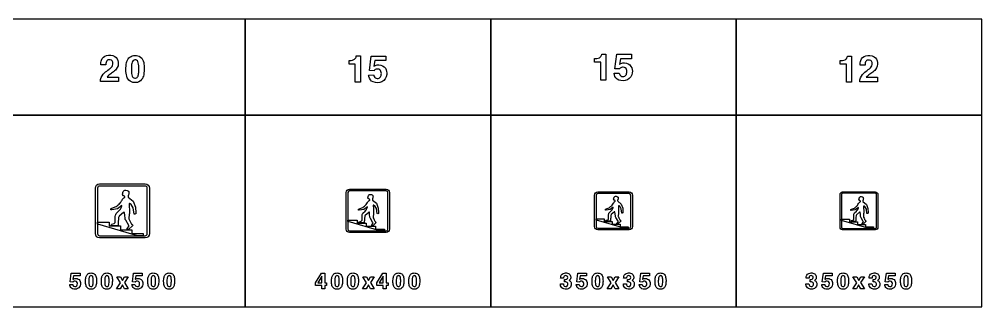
# Model space of a CAD drawing. Extents: x 0 to 18160, y 0 to 2655.
# Drawn here: x 9262 to 18160, y 0 to 2655 of the extents above; entities that cross this region are included whole.
import ezdxf

# ---------------------------------------------------------------- set-up
doc = ezdxf.new("R2010")
doc.units = 0
doc.header["$MEASUREMENT"] = 0

msp = doc.modelspace()

# ---------------------------------------------------------------- linework, layer by layer
for points in [[(9080, 1770), (11350, 1770), (11350, 2655), (9080, 2655)], [(11350, 1770), (13620, 1770), (13620, 2655), (11350, 2655)], [(13620, 1770), (15890, 1770), (15890, 2655), (13620, 2655)], [(15890, 1770), (18160, 1770), (18160, 2655), (15890, 2655)], [(9080, 0), (11350, 0), (11350, 1770), (9080, 1770)], [(11350, 0), (13620, 0), (13620, 1770), (11350, 1770)], [(13620, 0), (15890, 0), (15890, 1770), (13620, 1770)], [(15890, 0), (18160, 0), (18160, 1770), (15890, 1770)], [(14595, 812.628), (14597.5, 812.621), (14669.4, 812.609), (14670.2, 812.609), (14670.2, 788.306), (14742.2, 788.313), (14743.8, 788.32), (14743.8, 763.709), (14817.1, 763.709), (14817.1, 739.192), (14891.1, 739.192), (14891.2, 724.676), (14853.5, 724.676), (14596.8, 800.445), (14595, 801.018)], [(16862, 809.936), (16864.5, 809.929), (16936.4, 809.917), (16937.2, 809.917), (16937.2, 785.614), (17009.2, 785.621), (17010.9, 785.628), (17010.9, 761.017), (17084.2, 761.017), (17084.2, 736.5), (17158.2, 736.5), (17158.2, 721.984), (17120.5, 721.984), (16863.8, 797.753), (16862, 798.326)], [(9985.02, 780.68), (9988.56, 780.67), (10091.3, 780.653), (10092.5, 780.653), (10092.5, 745.934), (10195.3, 745.944), (10197.6, 745.955), (10197.6, 710.796), (10302.4, 710.796), (10302.4, 675.772), (10408.1, 675.772), (10408.1, 655.035), (10354.3, 655.035), (9987.61, 763.276), (9985.02, 764.094)], [(12300.1, 800.491), (12302.9, 800.484), (12385.1, 800.47), (12386, 800.47), (12386, 772.694), (12468.3, 772.703), (12470.2, 772.711), (12470.2, 744.584), (12553.9, 744.584), (12553.9, 716.565), (12638.5, 716.565), (12638.5, 699.975), (12595.4, 699.975), (12302.1, 786.569), (12300.1, 787.223)], [(10198.2, 221.797), (10163.1, 276.346), (10197.9, 276.346), (10216.2, 242.294), (10234.9, 276.346), (10269, 276.346), (10233.5, 222.318), (10270, 166.299), (10235.4, 166.299), (10215.6, 202.389), (10195.2, 166.299), (10161, 166.299)], [(12001, 222.096), (12055.2, 309.963), (12087.1, 309.963), (12087.1, 219.228), (12103.3, 219.228), (12103.3, 196.409), (12087.1, 196.409), (12087.1, 165.058), (12058.6, 165.058), (12058.6, 196.409), (12001, 196.409)], [(12058.6, 280.769), (12022.6, 219.228), (12058.6, 219.228)], [(12472.5, 221.797), (12437.4, 276.346), (12472.2, 276.346), (12490.5, 242.294), (12509.2, 276.346), (12543.3, 276.346), (12507.8, 222.318), (12544.3, 166.299), (12509.7, 166.299), (12489.9, 202.389), (12469.5, 166.299), (12435.3, 166.299)], [(12569, 222.114), (12623.3, 309.981), (12655.1, 309.981), (12655.1, 219.246), (12671.3, 219.246), (12671.3, 196.427), (12655.1, 196.427), (12655.1, 165.076), (12626.6, 165.076), (12626.6, 196.427), (12569, 196.427)], [(12626.6, 280.787), (12590.6, 219.246), (12626.6, 219.246)], [(14734.2, 221.783), (14699.1, 276.332), (14733.9, 276.332), (14752.1, 242.28), (14770.8, 276.333), (14805, 276.333), (14769.4, 222.304), (14806, 166.285), (14771.4, 166.285), (14751.6, 202.375), (14731.2, 166.285), (14697, 166.285)], [(17004.2, 221.783), (16969.1, 276.332), (17003.9, 276.332), (17022.1, 242.28), (17040.8, 276.333), (17075, 276.333), (17039.4, 222.304), (17076, 166.285), (17041.4, 166.285), (17021.6, 202.375), (17001.2, 166.285), (16967, 166.285)]]:
    msp.add_lwpolyline(points, close=True)
for points in [[(10012.9, 2078.85, -0.0640343), (10014.2, 2099.78, -0.161687), (10050, 2160.33, -0.0283718), (10091.8, 2192.71, 0.0545111), (10112.7, 2210.64, 0.192461), (10127.7, 2250.18, 0.234238), (10114.1, 2276.56, 0.196223), (10088.8, 2281.34, 0.252425), (10066.8, 2264.16, 0.0856617), (10062.7, 2247.14, 0.0202329), (10062, 2235.45), (10015.3, 2235.45, -0.0983795), (10021.4, 2276.76, -0.245047), (10067.6, 2319.89, -0.207102), (10144.5, 2311.55, -0.233443), (10177, 2259.22, -0.20961), (10158.8, 2195.04, -0.0785124), (10124.9, 2163.57, 0.0107372), (10089.1, 2137.78, 0.0665092), (10073.2, 2121.74), (10177.7, 2121.74), (10177.7, 2078.85)], [(10247.9, 2191.49, -0.0563084), (10253.9, 2254.33, -0.130301), (10276.1, 2298.12, -0.174843), (10317.9, 2319.53, -0.147552), (10371, 2312.9, -0.192146), (10407.8, 2269.73, -0.0833996), (10417.1, 2212.7, -0.0545507), (10412.1, 2141.92, -0.116773), (10393, 2097.85, -0.221099), (10338.1, 2070.16, -0.162564), (10286.7, 2082.68, -0.174743), (10255.4, 2128.1, -0.0640867), (10247.9, 2186.79)], [(12310.9, 2274.45), (12324.1, 2274.45, 0.0261527), (12330.1, 2275.12, 0.0824327), (12354.9, 2282.34, 0.211118), (12374.9, 2306.08, 0.0230957), (12377.6, 2315.99), (12415.7, 2315.99), (12415.7, 2074.01), (12367.1, 2074.01), (12367.1, 2241.03), (12310.9, 2241.03)], [(12491, 2139), (12538, 2140.78, 0.0452719), (12544.4, 2124.55, 0.0567733), (12549.1, 2117.67, 0.070207), (12553.5, 2114.2, 0.264984), (12589.6, 2112.3, 0.20748), (12607, 2135.41, 0.147389), (12605.8, 2173.44, 0.308532), (12576.4, 2194.85, 0.215743), (12546.7, 2184.62, 0.028781), (12541.3, 2178.38), (12498.7, 2180.39), (12516.5, 2315.07), (12650.5, 2315.07), (12650.5, 2273.2), (12550.1, 2273.2), (12541.1, 2221.19, -0.0211252), (12554.1, 2228.73, -0.121371), (12587.4, 2234.58, -0.244671), (12647.2, 2202.63, -0.173069), (12658.8, 2143.5, -0.256779), (12613.6, 2077.51, -0.199585), (12534, 2076.44, -0.245625), (12493.7, 2125.34, -0.0170062)], [(14580.9, 2291.94), (14594, 2291.94, 0.0261527), (14600.1, 2292.61, 0.0824327), (14624.9, 2299.84, 0.211118), (14644.9, 2323.58, 0.0230957), (14647.6, 2333.49), (14685.7, 2333.49), (14685.7, 2091.51), (14637.1, 2091.51), (14637.1, 2258.53), (14580.9, 2258.53)], [(14761, 2156.5), (14808, 2158.28, 0.0452719), (14814.4, 2142.04, 0.0567733), (14819.1, 2135.17, 0.070207), (14823.5, 2131.7, 0.264984), (14859.6, 2129.8, 0.20748), (14877, 2152.9, 0.147389), (14875.8, 2190.94, 0.308532), (14846.4, 2212.34, 0.215743), (14816.7, 2202.11, 0.028781), (14811.3, 2195.87), (14768.7, 2197.89), (14786.5, 2332.56), (14920.5, 2332.56), (14920.5, 2290.7), (14820.1, 2290.7), (14811.1, 2238.69, -0.0211252), (14824, 2246.23, -0.121371), (14857.4, 2252.08, -0.244671), (14917.2, 2220.12, -0.173069), (14928.7, 2161, -0.256779), (14883.6, 2095.01, -0.199585), (14804, 2093.94, -0.245625), (14763.7, 2142.83, -0.0170062)], [(16852.4, 2273.43), (16865.5, 2273.43, 0.0261527), (16871.5, 2274.1, 0.0824327), (16896.4, 2281.32, 0.211118), (16916.4, 2305.06, 0.0230957), (16919, 2314.97), (16957.1, 2314.97), (16957.1, 2072.99), (16908.5, 2072.99), (16908.5, 2240.01), (16852.4, 2240.01)], [(17032.5, 2075.98, -0.0640343), (17033.8, 2096.92, -0.161687), (17069.6, 2157.46, -0.0283718), (17111.4, 2189.85, 0.0545111), (17132.3, 2207.78, 0.192461), (17147.3, 2247.31, 0.234238), (17133.7, 2273.69, 0.196223), (17108.4, 2278.47, 0.252425), (17086.4, 2261.29, 0.0856617), (17082.3, 2244.27, 0.0202329), (17081.6, 2232.58), (17034.9, 2232.58, -0.0983795), (17041, 2273.89, -0.245047), (17087.1, 2317.02, -0.207102), (17164.1, 2308.69, -0.233443), (17196.6, 2256.36, -0.20961), (17178.4, 2192.18, -0.0785124), (17144.5, 2160.7, 0.0107372), (17108.7, 2134.91, 0.0665092), (17092.8, 2118.88), (17197.3, 2118.88), (17197.3, 2075.98)], [(10299.2, 2160.96, 0.0124589), (10299.8, 2154.64, 0.0668192), (10305.4, 2129.25, 0.615362), (10356.3, 2123.64, 0.0726881), (10361.7, 2136.67, 0.0588562), (10366.4, 2173.95, 0.0389037), (10364.8, 2240.94, 0.084671), (10358.2, 2264.28, 0.156013), (10346.8, 2276.44, 0.143208), (10331, 2279.4, 0.172584), (10315.3, 2273.2, 0.132565), (10305.3, 2257.64, 0.0498315), (10300.8, 2235.92, 0.0368731)], [(10005, 635, -0.414213), (9965, 675), (9965, 1095, -0.414213), (10005, 1135), (10425, 1135, -0.414213), (10465, 1095), (10465, 675, -0.414213), (10425, 635)], [(10005, 655), (10425, 655, 0.414213), (10445, 675), (10445, 1095, 0.414213), (10425, 1115), (10005, 1115, 0.414213), (9985, 1095), (9985, 675, 0.414213)], [(10280.3, 952.154, 0.102099), (10278.4, 952.041), (10278.6, 936.281), (10279.3, 933.495), (10281.1, 886.234, -0.00778961), (10281.6, 871.981, -0.0174529), (10279.3, 850.791), (10275.4, 817.788, 0.143723), (10278.4, 805.473, -0.0085621), (10290, 782.216, 0.0266419), (10296.2, 769.416, 0.0728275), (10300.7, 762.016, 0.120933), (10305, 759.073, -0.146671), (10308.9, 755.968, -0.324732), (10309.2, 747.64), (10273.2, 714.858, -0.0899453), (10266.4, 714.192, -0.189626), (10262.7, 715.421, -0.0816678), (10260.1, 717.885, -0.338519), (10260.1, 721.356), (10275, 740.746, 0.226714), (10274.3, 749.928), (10246.7, 798.055, -0.155471), (10239.7, 813.469), (10236.4, 845.324), (10233.7, 866.966), (10233.3, 869.712, 0.480555), (10231, 871.655, 0.0140628), (10226.3, 869.815), (10185.2, 834.955), (10184.5, 834.315, 0.190934), (10179.8, 822.745), (10178.2, 804.202, 0.00561309), (10175.9, 778.845, 0.0100516), (10174.6, 766.716, 0.0297069), (10174.7, 764.313, -0.315849), (10173.1, 747.696), (10116.5, 747.76, -0.773518), (10117.2, 761.194, -0.00484542), (10118.9, 761.795), (10139.3, 767.969, 0.137136), (10146.8, 774.999, 0.161972), (10148.1, 778.744), (10148.6, 834.775), (10151.2, 844.442, -0.192583), (10158.7, 860.413), (10183.3, 885.032), (10191.5, 893.482), (10197.7, 899.675), (10198.6, 900.55, 0.0518047), (10209.8, 929.118), (10211.2, 933.52), (10169.3, 904.276), (10168.6, 903.849), (10116.6, 894.331), (10110.4, 894.173, -0.52891), (10109, 895.763), (10109, 905.607, -0.101446), (10110.9, 907.335), (10117, 910.188), (10156.8, 925.738), (10157.5, 926.246, 0.0531365), (10192.7, 956.096, 0.0502235), (10196.2, 960.99, 0.00584819), (10212.3, 984.795, -0.00622412), (10222.1, 999.025, -0.12227), (10229.3, 1005.31, 0.022003), (10233.2, 1007.4, 0.366778), (10236.9, 1015.23, 0.356407), (10228.5, 1024.12, 0.02139), (10227.9, 1024.22, -0.0272718), (10222.1, 1025.3, -0.0275997), (10220.8, 1025.75, -0.0694106), (10220.2, 1026.15), (10220.1, 1033.94, 0.432994), (10217, 1036.58, 0.0125756), (10216.2, 1037.08, -0.0804215), (10215, 1037.97, -0.239432), (10214.6, 1039.51, 0.0225691), (10216.2, 1042.59), (10218.1, 1047.03, 0.0432539), (10219.6, 1053.53), (10223.3, 1063.52, -0.0506775), (10228.3, 1070.4, -0.137207), (10238.7, 1076.72, -0.0994854), (10258.1, 1074.51, -0.0944131), (10269.9, 1067.84, -0.0389667), (10273.4, 1064.2, -0.061222), (10274.4, 1062.89, -0.115109), (10275, 1059.93, -0.0746819), (10275, 1044.98, -0.0638704), (10271.7, 1032.83, -0.00756295), (10271.1, 1031.49, 0.0129524), (10269.1, 1027.81, 0.224508), (10269.3, 1012.09), (10269.7, 1011.48), (10315.5, 973.888), (10335.9, 918.547), (10339.8, 868.45), (10339.7, 861.217, -0.081221), (10337.5, 857.365, -0.265402), (10322.8, 854.93), (10315.6, 912.693), (10296.4, 945.086, 0.159531), (10295.5, 946.268, 0.0841013), (10284.5, 951.257)], [(12315, 685, -0.414213), (12285, 715), (12285, 1055, -0.414213), (12315, 1085), (12655, 1085, -0.414213), (12685, 1055), (12685, 715, -0.414213), (12655, 685)], [(12315, 700), (12655, 700, 0.414213), (12670, 715), (12670, 1055, 0.414213), (12655, 1070), (12315, 1070, 0.414213), (12300, 1055), (12300, 715, 0.414213)], [(12536.3, 937.67, 0.102099), (12534.8, 937.58), (12534.9, 924.972), (12535.4, 922.743), (12536.9, 884.934, -0.00778961), (12537.4, 873.532, -0.0174529), (12535.4, 856.58), (12532.3, 830.178, 0.143723), (12534.7, 820.326, -0.0085621), (12544.1, 801.72, 0.0266419), (12549, 791.48, 0.0728275), (12552.6, 785.561, 0.120933), (12556, 783.206, -0.146671), (12559.1, 780.722, -0.324732), (12559.4, 774.059), (12530.6, 747.834, -0.0899453), (12525.1, 747.301, -0.189626), (12522.2, 748.284, -0.0816678), (12520.1, 750.256, -0.338519), (12520.1, 753.033), (12532, 768.545, 0.226714), (12531.5, 775.89), (12509.4, 814.391, -0.155471), (12503.8, 826.722), (12501.2, 852.206), (12499, 869.52), (12498.7, 871.717, 0.480555), (12496.8, 873.272, 0.0140628), (12493, 871.8), (12460.2, 843.911), (12459.6, 843.4, 0.190934), (12455.9, 834.143), (12454.6, 819.309, 0.00561309), (12452.8, 799.024, 0.0100516), (12451.7, 789.321, 0.0297069), (12451.8, 787.398, -0.315849), (12450.5, 774.105), (12405.3, 774.156, -0.773518), (12405.8, 784.903, -0.00484542), (12407.1, 785.383), (12423.5, 790.323, 0.137136), (12429.5, 795.947, 0.161972), (12430.6, 798.943), (12430.9, 843.767), (12433, 851.501, -0.192583), (12439, 864.278), (12458.7, 883.973), (12465.2, 890.733), (12470.2, 895.688), (12470.9, 896.387, 0.0518047), (12479.9, 919.242), (12481, 922.763), (12447.5, 899.368), (12447, 899.027), (12405.3, 891.412), (12400.4, 891.286, -0.52891), (12399.2, 892.558), (12399.3, 900.433, -0.101446), (12400.8, 901.816), (12405.7, 904.098), (12437.4, 916.538), (12438, 916.944, 0.0531365), (12466.2, 940.824, 0.0502235), (12469, 944.74, 0.00584819), (12481.9, 963.783, -0.00622412), (12489.7, 975.167, -0.12227), (12495.5, 980.196, 0.022003), (12498.6, 981.864, 0.366778), (12501.6, 988.129, 0.356407), (12494.6, 995.282, -0.0272718), (12489.7, 996.186, -0.0275997), (12488.7, 996.55, -0.0694106), (12488.2, 996.869), (12488.1, 1003.1, 0.432994), (12485.7, 1005.21, 0.0125756), (12485, 1005.61, -0.0804215), (12484, 1006.33, -0.239432), (12483.7, 1007.56, 0.0225691), (12485, 1010.02), (12486.5, 1013.57, 0.0432539), (12487.7, 1018.77), (12490.7, 1026.77, -0.0506775), (12494.7, 1032.26, -0.137207), (12503, 1037.32, -0.0994854), (12518.5, 1035.56, -0.0944131), (12528, 1030.22, -0.0389667), (12530.7, 1027.31, -0.061222), (12531.6, 1026.26, -0.115109), (12532, 1023.89, -0.0746819), (12532, 1011.93, -0.0638704), (12529.4, 1002.21, -0.00756295), (12528.9, 1001.14, 0.0129524), (12527.3, 998.194, 0.224508), (12527.5, 985.62), (12527.8, 985.13), (12564.5, 955.058), (12580.8, 910.785), (12583.9, 870.708), (12583.8, 864.921, -0.081221), (12582.1, 861.84, -0.265402), (12570.3, 859.892), (12564.5, 906.102), (12549.1, 932.016, 0.159531), (12548.5, 932.962, 0.0841013), (12539.7, 936.953)], [(14610, 710, -0.414213), (14580, 740), (14580, 1030, -0.414213), (14610, 1060), (14900, 1060, -0.414213), (14930, 1030), (14930, 740, -0.414213), (14900, 710)], [(14610, 725), (14900, 725, 0.414213), (14915, 740), (14915, 1030, 0.414213), (14900, 1045), (14610, 1045, 0.414213), (14595, 1030), (14595, 740, 0.414213)], [(14801.7, 932.659, 0.102099), (14800.4, 932.58), (14800.5, 921.549), (14801, 919.598), (14802.3, 886.515, -0.00778961), (14802.6, 876.539, -0.0174529), (14801, 861.706), (14798.3, 838.603, 0.143723), (14800.4, 829.983, -0.0085621), (14808.5, 813.703, 0.0266419), (14812.8, 804.743, 0.0728275), (14815.9, 799.563, 0.120933), (14819, 797.503, -0.146671), (14821.7, 795.329, -0.324732), (14821.9, 789.5), (14796.8, 766.553, -0.0899453), (14792, 766.086, -0.189626), (14789.3, 766.946, -0.0816678), (14787.5, 768.672, -0.338519), (14787.5, 771.101), (14798, 784.674, 0.226714), (14797.5, 791.102), (14778.2, 824.79, -0.155471), (14773.3, 835.58), (14771, 857.878), (14769.1, 873.028), (14768.8, 874.951, 0.480555), (14767.2, 876.311, 0.0140628), (14763.9, 875.023), (14735.1, 850.62), (14734.6, 850.173, 0.190934), (14731.4, 842.073), (14730.2, 829.094, 0.00561309), (14728.6, 811.344, 0.0100516), (14727.7, 802.853, 0.0297069), (14727.8, 801.171, -0.315849), (14726.6, 789.539), (14687.1, 789.584, -0.773518), (14687.5, 798.988, -0.00484542), (14688.7, 799.408), (14703, 803.73, 0.137136), (14708.3, 808.651, 0.161972), (14709.2, 811.273), (14709.5, 850.494), (14711.3, 857.261, -0.192583), (14716.6, 868.441), (14733.8, 885.674), (14739.5, 891.589), (14743.9, 895.925), (14744.5, 896.537, 0.0518047), (14752.3, 916.534), (14753.3, 919.616), (14724, 899.145), (14723.5, 898.846), (14687.1, 892.184), (14682.8, 892.073, -0.52891), (14681.8, 893.186), (14681.8, 900.077, -0.101446), (14683.1, 901.287), (14687.4, 903.284), (14715.2, 914.169), (14715.7, 914.524, 0.0531365), (14740.4, 935.419, 0.0502235), (14742.9, 938.845, 0.00584819), (14754.1, 955.508, -0.00622412), (14760.9, 965.469, -0.12227), (14766, 969.87, 0.022003), (14768.7, 971.329, 0.366778), (14771.3, 976.81, 0.356407), (14765.2, 983.07, -0.0272718), (14760.9, 983.861, -0.0275997), (14759.7, 984.393), (14759.6, 989.908, 0.432994), (14757.4, 991.754, 0.0125756), (14756.8, 992.105, -0.0804215), (14756, 992.734, -0.239432), (14755.7, 993.81, 0.0225691), (14756.9, 995.964), (14758.1, 999.073, 0.0432539), (14759.2, 1003.62), (14761.8, 1010.62, -0.0506775), (14765.3, 1015.43, -0.137207), (14772.6, 1019.85, -0.0994854), (14786.2, 1018.31, -0.0944131), (14794.4, 1013.64, -0.0389667), (14796.8, 1011.09, -0.061222), (14797.6, 1010.18, -0.115109), (14798, 1008.1, -0.0746819), (14798, 997.638, -0.0638704), (14795.7, 989.131, -0.00756295), (14795.3, 988.195, 0.0129524), (14793.9, 985.618, 0.224508), (14794.1, 974.401), (14826.4, 947.874), (14840.6, 909.135), (14843.3, 874.067), (14843.3, 869.004, -0.081221), (14841.7, 866.308, -0.265402), (14831.4, 864.603), (14826.4, 905.037), (14812.9, 927.712, 0.159531), (14812.4, 928.539, 0.0841013), (14804.7, 932.032)], [(16874, 710, -0.414213), (16850, 734), (16850, 1036, -0.414213), (16874, 1060), (17176, 1060, -0.414213), (17200, 1036), (17200, 734, -0.414213), (17176, 710)], [(16874, 721.963), (17176, 721.963, 0.414213), (17188, 733.963), (17188, 1035.96, 0.414213), (17176, 1047.96), (16874, 1047.96, 0.414213), (16862, 1035.96), (16862, 733.963, 0.414213)], [(17068.7, 929.967, 0.102099), (17067.4, 929.888), (17067.5, 918.856), (17068, 916.906), (17069.3, 883.823, -0.00778961), (17069.7, 873.847, -0.0174529), (17068, 859.014), (17065.3, 835.911, 0.143723), (17067.4, 827.291, -0.0085621), (17075.5, 811.011, 0.0266419), (17079.8, 802.051, 0.0728275), (17083, 796.871, 0.120933), (17086, 794.811, -0.146671), (17088.7, 792.637, -0.324732), (17089, 786.808), (17063.8, 763.861, -0.0899453), (17059, 763.394, -0.189626), (17056.4, 764.254, -0.0816678), (17054.6, 765.98, -0.338519), (17054.6, 768.409), (17065, 781.982, 0.226714), (17064.5, 788.41), (17045.2, 822.098, -0.155471), (17040.3, 832.888), (17038, 855.186), (17036.1, 870.336), (17035.9, 872.259, 0.480555), (17034.2, 873.619, 0.0140628), (17030.9, 872.331), (17002.2, 847.928), (17001.7, 847.481, 0.190934), (16998.4, 839.381), (16997.2, 826.402, 0.00561309), (16995.7, 808.652, 0.0100516), (16994.7, 800.161, 0.0297069), (16994.8, 798.479, -0.315849), (16993.7, 786.847), (16954.1, 786.892, -0.773518), (16954.5, 796.296, -0.00484542), (16955.7, 796.716), (16970.1, 801.038, 0.137136), (16975.3, 805.959, 0.161972), (16976.2, 808.581), (16976.6, 847.802), (16978.4, 854.569, -0.192583), (16983.6, 865.749), (17000.8, 882.982), (17006.5, 888.897), (17010.9, 893.233), (17011.5, 893.845, 0.0518047), (17019.4, 913.842), (17020.3, 916.924), (16991, 896.453), (16990.6, 896.154), (16954.1, 889.492), (16949.8, 889.381, -0.52891), (16948.8, 890.494), (16948.8, 897.385, -0.101446), (16950.1, 898.595), (16954.4, 900.592), (16982.2, 911.477), (16982.8, 911.832, 0.0531365), (17007.4, 932.727, 0.0502235), (17009.9, 936.153, 0.00584819), (17021.1, 952.816, -0.00622412), (17028, 962.777, -0.12227), (17033, 967.178, 0.022003), (17035.8, 968.637, 0.366778), (17038.3, 974.118, 0.356407), (17032.3, 980.378, -0.0272718), (17028, 981.169, -0.0275997), (17026.8, 981.701), (17026.6, 987.216, 0.432994), (17024.4, 989.062, 0.0125756), (17023.8, 989.413, -0.0804215), (17023, 990.042, -0.239432), (17022.7, 991.118, 0.0225691), (17023.9, 993.272), (17025.2, 996.381, 0.0432539), (17026.3, 1000.93), (17028.8, 1007.93, -0.0506775), (17032.3, 1012.74, -0.137207), (17039.6, 1017.16, -0.0994854), (17053.2, 1015.62, -0.0944131), (17061.5, 1010.95, -0.0389667), (17063.9, 1008.4, -0.061222), (17064.6, 1007.48, -0.115109), (17065, 1005.41, -0.0746819), (17065, 994.946, -0.0638704), (17062.7, 986.439, -0.00756295), (17062.3, 985.503, 0.0129524), (17060.9, 982.926, 0.224508), (17061.2, 971.709), (17093.4, 945.182), (17107.6, 906.443), (17110.4, 871.375), (17110.3, 866.312, -0.081221), (17108.8, 863.616, -0.265402), (17098.5, 861.911), (17093.4, 902.345), (17080, 925.02, 0.159531), (17079.4, 925.847, 0.0841013), (17071.7, 929.34)], [(9727.75, 203.882), (9755.92, 204.948, 0.0452719), (9759.76, 195.209, 0.0567733), (9762.6, 191.086, 0.070207), (9765.26, 189, 0.264984), (9786.87, 187.863, 0.20748), (9797.32, 201.726, 0.147389), (9796.63, 224.545, 0.308532), (9779, 237.389, 0.215743), (9761.13, 231.252, 0.028781), (9757.91, 227.507), (9732.34, 228.716), (9743.03, 309.522), (9823.46, 309.522), (9823.46, 284.403), (9763.2, 284.403), (9757.82, 253.195, -0.0211252), (9765.57, 257.721, -0.121371), (9785.57, 261.228, -0.244671), (9821.44, 242.057, -0.173069), (9828.39, 206.583, -0.256779), (9801.28, 166.986, -0.199585), (9753.55, 166.346, -0.245625), (9729.38, 195.683, -0.0170062)], [(9874.18, 234.284, -0.0563084), (9877.8, 271.986, -0.130301), (9891.12, 298.265, -0.174843), (9916.22, 311.109, -0.147552), (9948.09, 307.128, -0.192146), (9970.17, 281.228, -0.0833996), (9975.72, 247.01, -0.0545507), (9972.71, 204.545, -0.116773), (9961.26, 178.1, -0.221099), (9928.35, 161.488, -0.162564), (9897.47, 169, -0.174743), (9878.71, 196.251, -0.0640867), (9874.23, 231.464)], [(9905.01, 215.967, 0.0124589), (9905.32, 212.175, 0.0668192), (9908.68, 196.938, 0.615362), (9939.23, 193.574, 0.0726881), (9942.5, 201.393, 0.0588562), (9945.32, 223.763, 0.0389037), (9944.34, 263.953, 0.084671), (9940.39, 277.957, 0.156013), (9933.52, 285.256, 0.143208), (9924.08, 287.033, 0.172584), (9914.63, 283.313, 0.132565), (9908.66, 273.976, 0.0498315), (9905.93, 260.943, 0.0368731)], [(10020.9, 234.284, -0.0563084), (10024.6, 271.986, -0.130301), (10037.9, 298.265, -0.174843), (10063, 311.109, -0.147552), (10094.8, 307.128, -0.192146), (10116.9, 281.227, -0.0833996), (10122.5, 247.009, -0.0545507), (10119.5, 204.545, -0.116773), (10108, 178.1, -0.221099), (10075.1, 161.488, -0.162564), (10044.2, 169, -0.174743), (10025.5, 196.251, -0.0640867), (10021, 231.465)], [(10051.8, 215.967, 0.0124589), (10052.1, 212.175, 0.0668192), (10055.4, 196.938, 0.615362), (10086, 193.574, 0.0726881), (10089.2, 201.393, 0.0588562), (10092.1, 223.763, 0.0389037), (10091.1, 263.953, 0.084671), (10087.1, 277.957, 0.156013), (10080.3, 285.256, 0.143208), (10070.8, 287.033, 0.172584), (10061.4, 283.313, 0.132565), (10055.4, 273.976, 0.0498315), (10052.7, 260.943, 0.0368731)], [(10303.3, 203.891), (10331.5, 204.957, 0.0452719), (10335.3, 195.218, 0.0567733), (10338.2, 191.095, 0.070207), (10340.8, 189.009, 0.264984), (10362.4, 187.872, 0.20748), (10372.9, 201.735, 0.147389), (10372.2, 224.554, 0.308532), (10354.6, 237.398, 0.215743), (10336.7, 231.261, 0.028781), (10333.5, 227.517), (10307.9, 228.725), (10318.6, 309.531), (10399, 309.531), (10399, 284.412), (10338.8, 284.412), (10333.4, 253.204, -0.0211252), (10341.1, 257.73, -0.121371), (10361.1, 261.237, -0.244671), (10397, 242.066, -0.173069), (10404, 206.592, -0.256779), (10376.8, 166.995, -0.199585), (10329.1, 166.355, -0.245625), (10305, 195.692, -0.0170062)], [(10449.7, 234.285, -0.0563084), (10453.4, 271.986, -0.130301), (10466.7, 298.266, -0.174843), (10491.8, 311.109, -0.147552), (10523.7, 307.128, -0.192146), (10545.7, 281.228, -0.0833996), (10551.3, 247.01, -0.0545507), (10548.3, 204.545, -0.116773), (10536.8, 178.1, -0.221099), (10503.9, 161.488, -0.162564), (10473, 169, -0.174743), (10454.3, 196.251, -0.0640867), (10449.8, 231.465)], [(10480.6, 215.967, 0.0124589), (10480.9, 212.176, 0.0668192), (10484.3, 196.939, 0.615362), (10514.8, 193.574, 0.0726881), (10518.1, 201.394, 0.0588562), (10520.9, 223.763, 0.0389037), (10519.9, 263.953, 0.084671), (10516, 277.958, 0.156013), (10509.1, 285.256, 0.143208), (10499.7, 287.033, 0.172584), (10490.2, 283.313, 0.132565), (10484.2, 273.977, 0.0498315), (10481.5, 260.943, 0.0368731)], [(10596.5, 234.275, -0.0563084), (10600.1, 271.977, -0.130301), (10613.4, 298.256, -0.174843), (10638.5, 311.1, -0.147552), (10670.4, 307.119, -0.192146), (10692.5, 281.219, -0.0833996), (10698, 247.001, -0.0545507), (10695, 204.536, -0.116773), (10683.6, 178.091, -0.221099), (10650.7, 161.479, -0.162564), (10619.8, 168.991, -0.174743), (10601, 196.242, -0.0640867), (10596.5, 231.455)], [(10627.3, 215.958, 0.0124589), (10627.6, 212.166, 0.0668192), (10631, 196.929, 0.615362), (10661.5, 193.565, 0.0726881), (10664.8, 201.384, 0.0588562), (10667.6, 223.754, 0.0389037), (10666.7, 263.944, 0.084671), (10662.7, 277.948, 0.156013), (10655.8, 285.247, 0.143208), (10646.4, 287.024, 0.172584), (10636.9, 283.304, 0.132565), (10631, 273.967, 0.0498315), (10628.2, 260.934, 0.0368731)], [(12148.5, 234.285, -0.0563084), (12152.1, 271.986, -0.130301), (12165.4, 298.266, -0.174843), (12190.5, 311.109, -0.147552), (12222.4, 307.128, -0.192146), (12244.5, 281.228, -0.0833996), (12250, 247.01, -0.0545507), (12247, 204.545, -0.116773), (12235.6, 178.1, -0.221099), (12202.7, 161.489, -0.162564), (12171.8, 169, -0.174743), (12153, 196.252, -0.0640867), (12148.5, 231.465)], [(12179.3, 215.967, 0.0124589), (12179.6, 212.176, 0.0668192), (12183, 196.939, 0.615362), (12213.5, 193.574, 0.0726881), (12216.8, 201.394, 0.0588562), (12219.6, 223.763, 0.0389037), (12218.6, 263.953, 0.084671), (12214.7, 277.958, 0.156013), (12207.8, 285.256, 0.143208), (12198.4, 287.034, 0.172584), (12188.9, 283.313, 0.132565), (12183, 273.977, 0.0498315), (12180.2, 260.943, 0.0368731)], [(12295.2, 234.285, -0.0563084), (12298.9, 271.986, -0.130301), (12312.2, 298.266, -0.174843), (12337.3, 311.109, -0.147552), (12369.1, 307.128, -0.192146), (12391.2, 281.228, -0.0833996), (12396.8, 247.01, -0.0545507), (12393.8, 204.545, -0.116773), (12382.3, 178.1, -0.221099), (12349.4, 161.489, -0.162564), (12318.5, 169.001, -0.174743), (12299.8, 196.252, -0.0640867), (12295.3, 231.465)], [(12326.1, 215.967, 0.0124589), (12326.4, 212.176, 0.0668192), (12329.7, 196.939, 0.615362), (12360.3, 193.574, 0.0726881), (12363.5, 201.394, 0.0588562), (12366.4, 223.763, 0.0389037), (12365.4, 263.953, 0.084671), (12361.4, 277.958, 0.156013), (12354.6, 285.256, 0.143208), (12345.1, 287.034, 0.172584), (12335.7, 283.313, 0.132565), (12329.7, 273.977, 0.0498315), (12327, 260.943, 0.0368731)], [(12716.5, 234.285, -0.0563084), (12720.1, 271.986, -0.130301), (12733.4, 298.265, -0.174843), (12758.5, 311.109, -0.147552), (12790.4, 307.128, -0.192146), (12812.5, 281.228, -0.0833996), (12818, 247.01, -0.0545507), (12815, 204.545, -0.116773), (12803.6, 178.1, -0.221099), (12770.7, 161.488, -0.162564), (12739.8, 169, -0.174743), (12721, 196.251, -0.0640867), (12716.5, 231.465)], [(12747.3, 215.967, 0.0124589), (12747.6, 212.176, 0.0668192), (12751, 196.939, 0.615362), (12781.5, 193.574, 0.0726881), (12784.8, 201.394, 0.0588562), (12787.6, 223.763, 0.0389037), (12786.7, 263.953, 0.084671), (12782.7, 277.957, 0.156013), (12775.8, 285.256, 0.143208), (12766.4, 287.033, 0.172584), (12757, 283.313, 0.132565), (12751, 273.976, 0.0498315), (12748.3, 260.943, 0.0368731)], [(12863.2, 234.275, -0.0563084), (12866.9, 271.977, -0.130301), (12880.2, 298.256, -0.174843), (12905.3, 311.1, -0.147552), (12937.2, 307.119, -0.192146), (12959.2, 281.218, -0.0833996), (12964.8, 247, -0.0545507), (12961.8, 204.536, -0.116773), (12950.3, 178.091, -0.221099), (12917.4, 161.479, -0.162564), (12886.5, 168.991, -0.174743), (12867.8, 196.242, -0.0640867), (12863.3, 231.455)], [(12894.1, 215.958, 0.0124589), (12894.4, 212.166, 0.0668192), (12897.8, 196.929, 0.615362), (12928.3, 193.565, 0.0726881), (12931.6, 201.384, 0.0588562), (12934.4, 223.754, 0.0389037), (12933.4, 263.944, 0.084671), (12929.5, 277.948, 0.156013), (12922.6, 285.247, 0.143208), (12913.2, 287.024, 0.172584), (12903.7, 283.304, 0.132565), (12897.7, 273.967, 0.0498315), (12895, 260.934, 0.0368731)], [(14264.9, 210.618), (14292.7, 210.618, 0.0411845), (14294, 201.495, 0.335066), (14312.3, 186.329, 0.276505), (14331.4, 195.049, 0.158203), (14334.8, 207.49, 0.0878221), (14333, 217.04, 0.217575), (14321.9, 227.158, 0.0882727), (14309.1, 229.03), (14302.7, 229.03), (14302.7, 250.192, 0.0282129), (14314.4, 250.547, 0.50028), (14330.6, 277.846, 0.235001), (14319.5, 286.874, 0.165496), (14304.1, 285.5, 0.220849), (14295.5, 275.571, 0.055705), (14293.8, 264.647), (14266.9, 264.647, -0.0488003), (14268, 278.201, -0.30773), (14302.6, 310.902, -0.146685), (14338.2, 307.348, -0.469869), (14354.2, 251.684, -0.0891152), (14346.9, 244.623), (14344.4, 242.822, -0.0245333), (14351.1, 238.983, -0.202429), (14364.5, 216.969, -0.422325), (14326.8, 163.296, -0.154301), (14288.4, 167.609, -0.287878), (14265, 204.03, -0.0143877)], [(14410.5, 203.85), (14438.6, 204.916, 0.0452719), (14442.5, 195.177, 0.0567733), (14445.3, 191.054, 0.070207), (14448, 188.968, 0.264984), (14469.6, 187.831, 0.20748), (14480, 201.694, 0.147389), (14479.4, 224.513, 0.308532), (14461.7, 237.357, 0.215743), (14443.9, 231.219, 0.028781), (14440.6, 227.475), (14415.1, 228.684), (14425.7, 309.49), (14506.2, 309.49), (14506.2, 284.371), (14445.9, 284.371), (14440.5, 253.163, -0.0211252), (14448.3, 257.689, -0.121371), (14468.3, 261.196, -0.244671), (14504.2, 242.025, -0.173069), (14511.1, 206.551, -0.256779), (14484, 166.954, -0.199585), (14436.3, 166.314, -0.245625), (14412.1, 195.651, -0.0170062)], [(14556.9, 234.262, -0.0563084), (14560.5, 271.963, -0.130301), (14573.8, 298.243, -0.174843), (14598.9, 311.086, -0.147552), (14630.8, 307.105, -0.192146), (14652.9, 281.205, -0.0833996), (14658.4, 246.987, -0.0545507), (14655.4, 204.522, -0.116773), (14644, 178.077, -0.221099), (14611.1, 161.466, -0.162564), (14580.2, 168.977, -0.174743), (14561.4, 196.229, -0.0640867), (14556.9, 231.442)], [(14587.7, 215.944, 0.0124589), (14588, 212.153, 0.0668192), (14591.4, 196.916, 0.615362), (14621.9, 193.551, 0.0726881), (14625.2, 201.371, 0.0588562), (14628, 223.741, 0.0389037), (14627.1, 263.93, 0.084671), (14623.1, 277.935, 0.156013), (14616.2, 285.233, 0.143208), (14606.8, 287.011, 0.172584), (14597.3, 283.29, 0.132565), (14591.4, 273.954, 0.0498315), (14588.7, 260.921, 0.0368731)], [(14847.3, 210.654), (14875.2, 210.654, 0.0411845), (14876.4, 201.531, 0.335066), (14894.7, 186.365, 0.276505), (14913.9, 195.086, 0.158203), (14917.2, 207.527, 0.0878221), (14915.4, 217.076, 0.217575), (14904.3, 227.195, 0.0882727), (14891.6, 229.067), (14885.1, 229.067), (14885.1, 250.228, 0.0282129), (14896.8, 250.583, 0.50028), (14913, 277.882, 0.235001), (14901.9, 286.91, 0.165496), (14886.5, 285.536, 0.220849), (14878, 275.607, 0.055705), (14876.2, 264.683), (14849.4, 264.683, -0.0488003), (14850.4, 278.237, -0.30773), (14885, 310.939, -0.146685), (14920.7, 307.384, -0.469869), (14936.6, 251.721, -0.0891152), (14929.4, 244.659), (14926.8, 242.858, -0.0245333), (14933.5, 239.019, -0.202429), (14946.9, 217.005, -0.422325), (14909.3, 163.332, -0.154301), (14870.8, 167.645, -0.287878), (14847.4, 204.067, -0.0143877)], [(14992.9, 203.886), (15021.1, 204.953, 0.0452719), (15024.9, 195.213, 0.0567733), (15027.8, 191.09, 0.070207), (15030.4, 189.005, 0.264984), (15052, 187.867, 0.20748), (15062.5, 201.73, 0.147389), (15061.8, 224.55, 0.308532), (15044.2, 237.393, 0.215743), (15026.3, 231.256, 0.028781), (15023.1, 227.512), (14997.5, 228.72), (15008.2, 309.526), (15088.6, 309.526), (15088.6, 284.408), (15028.3, 284.408), (15023, 253.199, -0.0211252), (15030.7, 257.725, -0.121371), (15050.7, 261.232, -0.244671), (15086.6, 242.062, -0.173069), (15093.5, 206.588, -0.256779), (15066.4, 166.991, -0.199585), (15018.7, 166.351, -0.245625), (14994.5, 195.687, -0.0170062)], [(15139.3, 234.299, -0.0563084), (15143, 272, -0.130301), (15156.3, 298.28, -0.174843), (15181.4, 311.123, -0.147552), (15213.2, 307.142, -0.192146), (15235.3, 281.242, -0.0833996), (15240.9, 247.024, -0.0545507), (15237.9, 204.559, -0.116773), (15226.4, 178.114, -0.221099), (15193.5, 161.502, -0.162564), (15162.6, 169.014, -0.174743), (15143.9, 196.265, -0.0640867), (15139.4, 231.479)], [(15170.2, 215.981, 0.0124589), (15170.5, 212.19, 0.0668192), (15173.8, 196.953, 0.615362), (15204.4, 193.588, 0.0726881), (15207.6, 201.408, 0.0588562), (15210.5, 223.777, 0.0389037), (15209.5, 263.967, 0.084671), (15205.5, 277.972, 0.156013), (15198.7, 285.27, 0.143208), (15189.2, 287.047, 0.172584), (15179.8, 283.327, 0.132565), (15173.8, 273.99, 0.0498315), (15171.1, 260.957, 0.0368731)], [(16534.9, 210.618), (16562.7, 210.618, 0.0411845), (16564, 201.495, 0.335066), (16582.3, 186.329, 0.276505), (16601.4, 195.049, 0.158203), (16604.8, 207.49, 0.0878221), (16603, 217.04, 0.217575), (16591.9, 227.158, 0.0882727), (16579.1, 229.03), (16572.7, 229.03), (16572.7, 250.192, 0.0282129), (16584.4, 250.547, 0.50028), (16600.6, 277.846, 0.235001), (16589.5, 286.874, 0.165496), (16574.1, 285.5, 0.220849), (16565.5, 275.571, 0.055705), (16563.8, 264.647), (16536.9, 264.647, -0.0488003), (16538, 278.201, -0.30773), (16572.6, 310.902, -0.146685), (16608.2, 307.348, -0.469869), (16624.2, 251.684, -0.0891152), (16616.9, 244.623), (16614.4, 242.822, -0.0245333), (16621.1, 238.983, -0.202429), (16634.5, 216.969, -0.422325), (16596.8, 163.296, -0.154301), (16558.4, 167.609, -0.287878), (16535, 204.03, -0.0143877)], [(16680.5, 203.85), (16708.6, 204.916, 0.0452719), (16712.5, 195.177, 0.0567733), (16715.3, 191.054, 0.070207), (16718, 188.968, 0.264984), (16739.6, 187.831, 0.20748), (16750, 201.694, 0.147389), (16749.4, 224.513, 0.308532), (16731.7, 237.357, 0.215743), (16713.9, 231.219, 0.028781), (16710.6, 227.475), (16685.1, 228.684), (16695.7, 309.49), (16776.2, 309.49), (16776.2, 284.371), (16715.9, 284.371), (16710.5, 253.163, -0.0211252), (16718.3, 257.689, -0.121371), (16738.3, 261.196, -0.244671), (16774.2, 242.025, -0.173069), (16781.1, 206.551, -0.256779), (16754, 166.954, -0.199585), (16706.3, 166.314, -0.245625), (16682.1, 195.651, -0.0170062)], [(16826.9, 234.262, -0.0563084), (16830.5, 271.963, -0.130301), (16843.8, 298.243, -0.174843), (16868.9, 311.086, -0.147552), (16900.8, 307.105, -0.192146), (16922.9, 281.205, -0.0833996), (16928.4, 246.987, -0.0545507), (16925.4, 204.522, -0.116773), (16914, 178.077, -0.221099), (16881.1, 161.466, -0.162564), (16850.2, 168.977, -0.174743), (16831.4, 196.229, -0.0640867), (16826.9, 231.442)], [(16857.7, 215.944, 0.0124589), (16858, 212.153, 0.0668192), (16861.4, 196.916, 0.615362), (16891.9, 193.551, 0.0726881), (16895.2, 201.371, 0.0588562), (16898, 223.741, 0.0389037), (16897.1, 263.93, 0.084671), (16893.1, 277.935, 0.156013), (16886.2, 285.233, 0.143208), (16876.8, 287.011, 0.172584), (16867.3, 283.29, 0.132565), (16861.4, 273.954, 0.0498315), (16858.7, 260.921, 0.0368731)], [(17117.3, 210.654), (17145.2, 210.654, 0.0411845), (17146.4, 201.531, 0.335066), (17164.7, 186.365, 0.276505), (17183.9, 195.086, 0.158203), (17187.2, 207.527, 0.0878221), (17185.4, 217.076, 0.217575), (17174.3, 227.195, 0.0882727), (17161.6, 229.067), (17155.1, 229.067), (17155.1, 250.228, 0.0282129), (17166.8, 250.583, 0.50028), (17183, 277.882, 0.235001), (17171.9, 286.91, 0.165496), (17156.5, 285.536, 0.220849), (17148, 275.607, 0.055705), (17146.3, 264.683), (17119.4, 264.683, -0.0488003), (17120.4, 278.237, -0.30773), (17155, 310.939, -0.146685), (17190.7, 307.384, -0.469869), (17206.6, 251.721, -0.0891152), (17199.4, 244.659), (17196.8, 242.858, -0.0245333), (17203.5, 239.019, -0.202429), (17216.9, 217.005, -0.422325), (17179.3, 163.332, -0.154301), (17140.8, 167.645, -0.287878), (17117.4, 204.067, -0.0143877)], [(17262.9, 203.886), (17291.1, 204.953, 0.0452719), (17294.9, 195.213, 0.0567733), (17297.8, 191.09, 0.070207), (17300.4, 189.005, 0.264984), (17322, 187.867, 0.20748), (17332.5, 201.73, 0.147389), (17331.8, 224.55, 0.308532), (17314.2, 237.393, 0.215743), (17296.3, 231.256, 0.028781), (17293.1, 227.512), (17267.5, 228.72), (17278.2, 309.526), (17358.6, 309.526), (17358.6, 284.408), (17298.3, 284.408), (17293, 253.199, -0.0211252), (17300.7, 257.725, -0.121371), (17320.7, 261.232, -0.244671), (17356.6, 242.062, -0.173069), (17363.5, 206.588, -0.256779), (17336.4, 166.991, -0.199585), (17288.7, 166.351, -0.245625), (17264.5, 195.687, -0.0170062)], [(17409.3, 234.299, -0.0563084), (17413, 272, -0.130301), (17426.3, 298.28, -0.174843), (17451.4, 311.123, -0.147552), (17483.2, 307.142, -0.192146), (17505.3, 281.242, -0.0833996), (17510.9, 247.024, -0.0545507), (17507.9, 204.559, -0.116773), (17496.4, 178.114, -0.221099), (17463.5, 161.502, -0.162564), (17432.6, 169.014, -0.174743), (17413.9, 196.265, -0.0640867), (17409.4, 231.479)], [(17440.2, 215.981, 0.0124589), (17440.5, 212.19, 0.0668192), (17443.8, 196.953, 0.615362), (17474.4, 193.588, 0.0726881), (17477.6, 201.408, 0.0588562), (17480.5, 223.777, 0.0389037), (17479.5, 263.967, 0.084671), (17475.5, 277.972, 0.156013), (17468.7, 285.27, 0.143208), (17459.2, 287.047, 0.172584), (17449.8, 283.327, 0.132565), (17443.8, 273.99, 0.0498315), (17441.1, 260.957, 0.0368731)]]:
    msp.add_lwpolyline(points, format="xyb", close=True)

doc.saveas('drawing.dxf')
